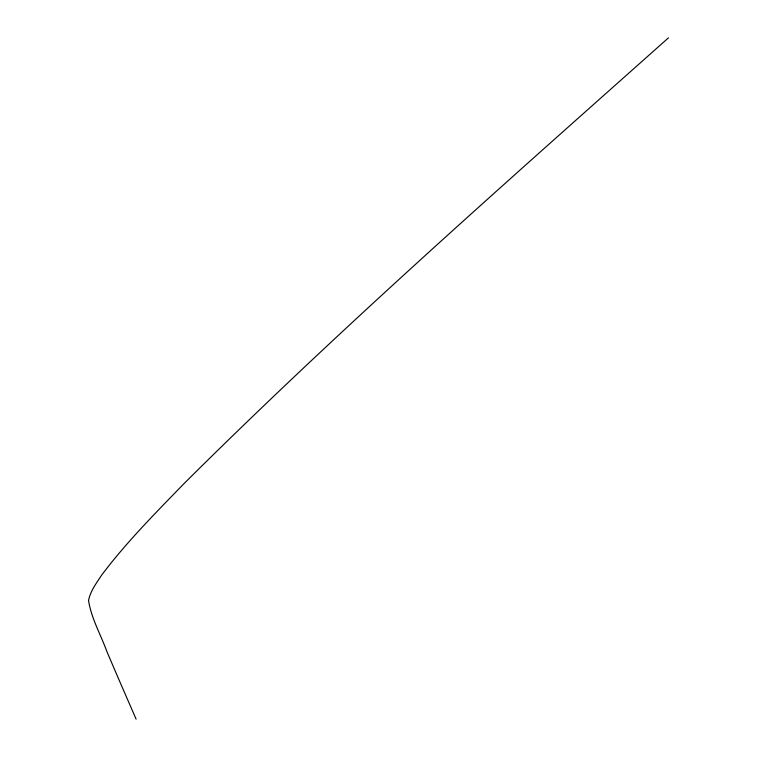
<?xml version="1.0" encoding="UTF-8"?>
<svg xmlns="http://www.w3.org/2000/svg" width="757" height="757" viewBox="0 0 757 757"><rect width="100%" height="100%" fill="white"/><g stroke="black" fill="none" stroke-linecap="round" stroke-linejoin="round"><path stroke-width="1.14" d="M668.45 37.85C504.531 183.828 339.505 328.898 183.847 483.77C155.327 513.227 126.22 542.391 101.561 575.263C96.423 583.174 90.348 590.999 88.55 600.49C91.247 618.195 100.653 634.442 106.765 651.2A271.791 2.848 65.9 0 0 121.65 685.927L136.099 719.15"/></g></svg>
